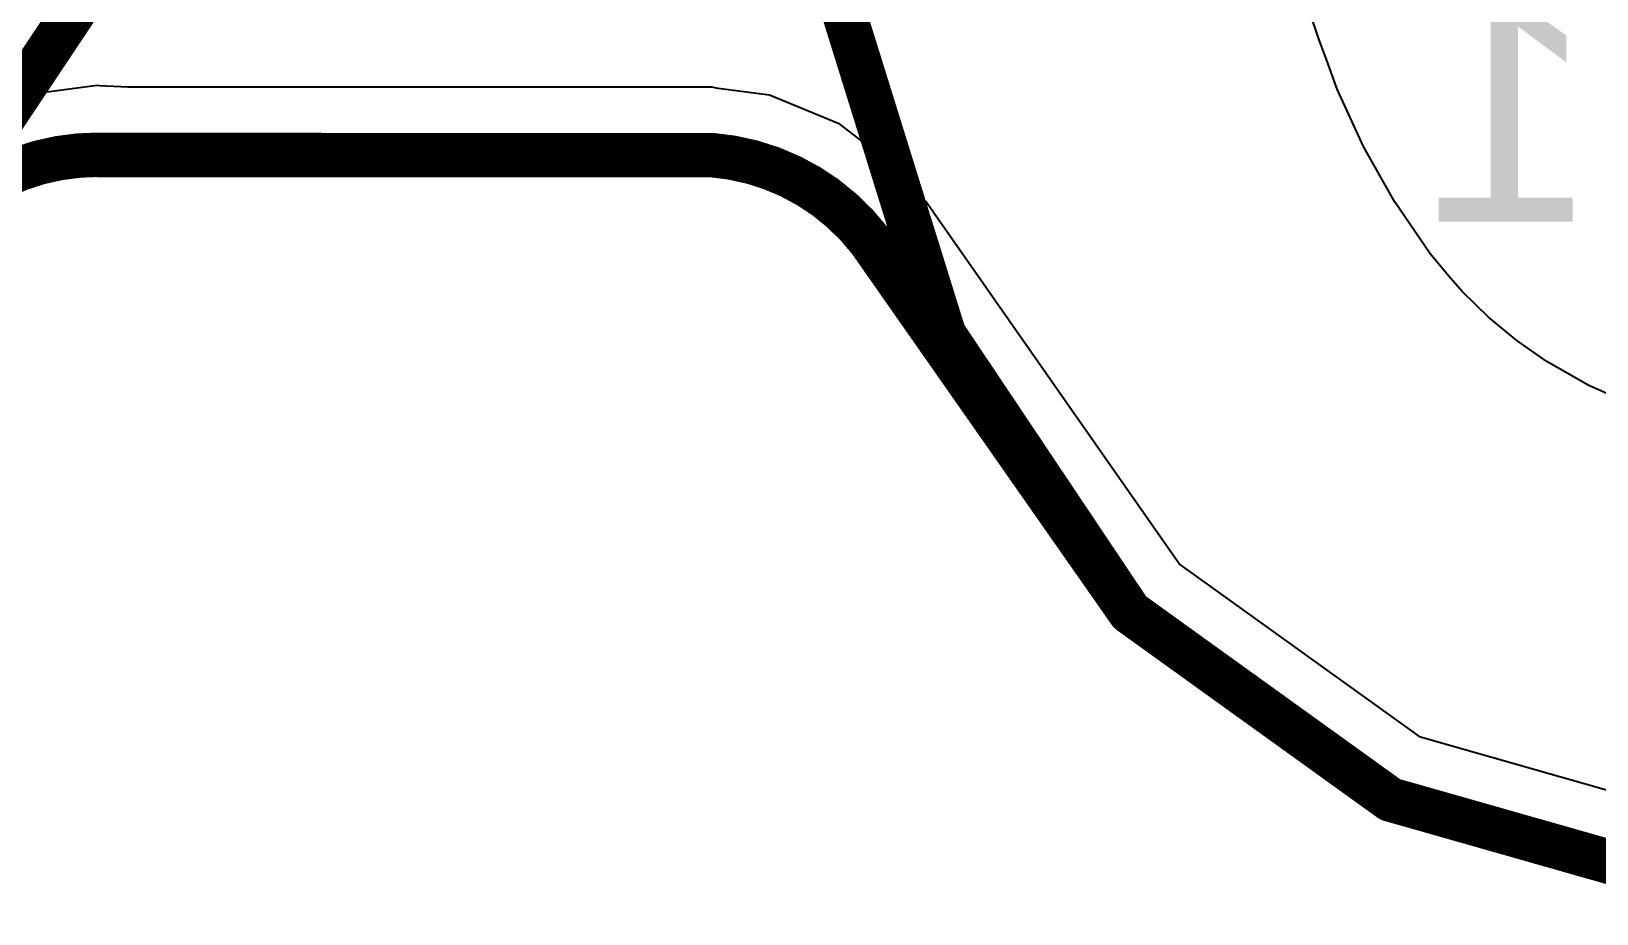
# Model space of a CAD drawing. Header units: inches. Extents: x -30 to 118, y 20 to 51.
# Drawn here: x 64.53 to 71.57, y 20.59 to 24.56 of the extents above; entities that cross this region are included whole.
import ezdxf

# ---------------------------------------------------------------- set-up
doc = ezdxf.new("R2010")
doc.units = ezdxf.units.IN
for name, color, linetype in [('Bottom Layer', 5, 'Continuous'), ('Bottom Overlay', 54, 'Continuous'), ('Keep-Out Layer', 6, 'Continuous'), ('Mechanical 1', 6, 'Continuous'), ('Top Layer', 1, 'Continuous'), ('Top Overlay', 2, 'Continuous')]:
    doc.layers.add(name, color=color, linetype=linetype)
doc.styles.add('Arial', font='', dxfattribs={"height": 0.2})
doc.styles.get('Arial').set_extended_font_data('Arial')

msp = doc.modelspace()

# ---------------------------------------------------------------- linework, layer by layer
at = {"layer": 'Bottom Layer'}
for p, q in [((64.7114, 24.2977), (64.4859, 24.268)), ((64.8245, 24.3126), (64.7114, 24.2977)), ((64.8344, 24.3113), (64.8245, 24.3126)), ((64.9614, 24.3059), (64.8344, 24.3113)), ((67.5869, 24.3058), (64.9614, 24.3059)), ((67.6163, 24.2999), (67.5869, 24.3058)), ((67.8464, 24.2696), (67.6163, 24.2999)), ((68.1627, 24.1387), (67.8464, 24.2696)), ((68.4342, 23.9303), (68.1627, 24.1387)), ((68.522, 23.8159), (68.4342, 23.9303)), ((68.5485, 23.7905), (68.522, 23.8159)), ((69.6876, 22.1626), (68.5485, 23.7905)), ((70.7725, 21.3819), (69.6876, 22.1626)), ((72.1384, 20.993), (70.7725, 21.3819))]:
    msp.add_line(p, q, dxfattribs=at)
at = {"layer": 'Keep-Out Layer'}
for points in [[(63.99, 23.55, 0.2, 0.2, -0.255142), (64.8321, 24.0014, 0.2, 0.2, 0)], [(64.8321, 24, 0.2, 0.2, 0), (67.5869, 23.9999, 0.2, 0.2, 0)], [(67.5869, 23.9999, 0.2, 0.2, -0.211135), (68.2979, 23.6151, 0.2, 0.2, 0)], [(68.2979, 23.6151, 0.2, 0.2, 0), (69.4667, 21.9447, 0.2, 0.2, 0)], [(69.4667, 21.9447, 0.2, 0.2, 0), (70.6372, 21.1023, 0.2, 0.2, 0)], [(70.6372, 21.1023, 0.2, 0.2, 0), (72.0901, 20.6887, 0.2, 0.2, 0)]]:
    msp.add_lwpolyline(points, format="xyseb", dxfattribs=at)
for points in [[(64.7821, 24.0014, 0.1, 0.1, 1), (64.8821, 24.0014, 0.1, 0.1, 1)], [(64.7821, 24, 0.1, 0.1, 1), (64.8821, 24, 0.1, 0.1, 1)], [(67.5369, 23.9999, 0.1, 0.1, 1), (67.6369, 23.9999, 0.1, 0.1, 1)], [(67.5369, 23.9999, 0.1, 0.1, 1), (67.6369, 23.9999, 0.1, 0.1, 1)], [(68.2479, 23.6151, 0.1, 0.1, 1), (68.3479, 23.6151, 0.1, 0.1, 1)], [(68.2479, 23.6151, 0.1, 0.1, 1), (68.3479, 23.6151, 0.1, 0.1, 1)], [(69.4167, 21.9447, 0.1, 0.1, 1), (69.5167, 21.9447, 0.1, 0.1, 1)], [(69.4167, 21.9447, 0.1, 0.1, 1), (69.5167, 21.9447, 0.1, 0.1, 1)], [(70.5872, 21.1023, 0.1, 0.1, 1), (70.6872, 21.1023, 0.1, 0.1, 1)], [(70.5872, 21.1023, 0.1, 0.1, 1), (70.6872, 21.1023, 0.1, 0.1, 1)]]:
    msp.add_lwpolyline(points, format="xyseb", close=True, dxfattribs=at)
at = {"layer": 'Mechanical 1'}
for points in [[(68.0768, 24.975, 0.2, 0.2, 0), (68.6315, 23.1922, 0.2, 0.2, 0)], [(64.1635, 23.8093, 0.2, 0.2, 0), (64.8171, 24.7912, 0.2, 0.2, 0)], [(68.6315, 23.1922, 0.2, 0.2, 0), (69.4667, 21.9447, 0.2, 0.2, 0)], [(69.4667, 21.9447, 0.2, 0.2, 0), (70.6372, 21.1023, 0.2, 0.2, 0)], [(70.6372, 21.1023, 0.2, 0.2, 0), (72.0901, 20.6887, 0.2, 0.2, 0)]]:
    msp.add_lwpolyline(points, format="xyseb", dxfattribs=at)
for points in [[(68.5815, 23.1922, 0.1, 0.1, 1), (68.6815, 23.1922, 0.1, 0.1, 1)], [(68.5815, 23.1922, 0.1, 0.1, 1), (68.6815, 23.1922, 0.1, 0.1, 1)], [(69.4167, 21.9447, 0.1, 0.1, 1), (69.5167, 21.9447, 0.1, 0.1, 1)], [(69.4167, 21.9447, 0.1, 0.1, 1), (69.5167, 21.9447, 0.1, 0.1, 1)], [(70.5872, 21.1023, 0.1, 0.1, 1), (70.6872, 21.1023, 0.1, 0.1, 1)], [(70.5872, 21.1023, 0.1, 0.1, 1), (70.6872, 21.1023, 0.1, 0.1, 1)]]:
    msp.add_lwpolyline(points, format="xyseb", close=True, dxfattribs=at)
at = {"layer": 'Top Layer'}
for p, q in [((64.7114, 24.2977), (64.4859, 24.268)), ((64.8245, 24.3126), (64.7114, 24.2977)), ((64.8344, 24.3113), (64.8245, 24.3126)), ((64.9614, 24.3059), (64.8344, 24.3113)), ((67.5869, 24.3058), (64.9614, 24.3059)), ((67.6163, 24.2999), (67.5869, 24.3058)), ((67.8464, 24.2696), (67.6163, 24.2999)), ((68.1627, 24.1387), (67.8464, 24.2696)), ((68.4342, 23.9303), (68.1627, 24.1387)), ((68.522, 23.8159), (68.4342, 23.9303)), ((68.5485, 23.7905), (68.522, 23.8159)), ((69.6876, 22.1626), (68.5485, 23.7905)), ((70.7725, 21.3819), (69.6876, 22.1626)), ((72.1384, 20.993), (70.7725, 21.3819))]:
    msp.add_line(p, q, dxfattribs=at)
at = {"layer": 'Top Overlay'}
for p, q in [((70.3195, 24.513), (70.2619, 24.6806)), ((70.3506, 24.4301), (70.3195, 24.513)), ((70.3981, 24.2962), (70.3506, 24.4301)), ((70.5162, 24.0378), (70.3981, 24.2962)), ((70.6562, 23.7907), (70.5162, 24.0378)), ((70.8172, 23.5566), (70.6562, 23.7907)), ((70.9076, 23.447), (70.8172, 23.5566)), ((70.9615, 23.3851), (70.9076, 23.447)), ((71.0791, 23.2705), (70.9615, 23.3851)), ((71.2056, 23.1659), (71.0791, 23.2705)), ((71.3403, 23.0721), (71.2056, 23.1659)), ((71.4113, 23.0308), (71.3403, 23.0721)), ((71.5304, 22.9631), (71.4113, 23.0308)), ((71.4113, 23.0308), (71.4113, 23.0308)), ((71.7808, 22.852), (71.5304, 22.9631))]:
    msp.add_line(p, q, dxfattribs=at)

# ---------------------------------------------------------------- texts
at = {"layer": 'Bottom Overlay', "style": 'Arial', "text_generation_flag": 2}
msp.add_text('Rev 0.1', height=1, rotation=360, dxfattribs=at).set_placement((75.6, 23.7))

doc.saveas('drawing.dxf')
